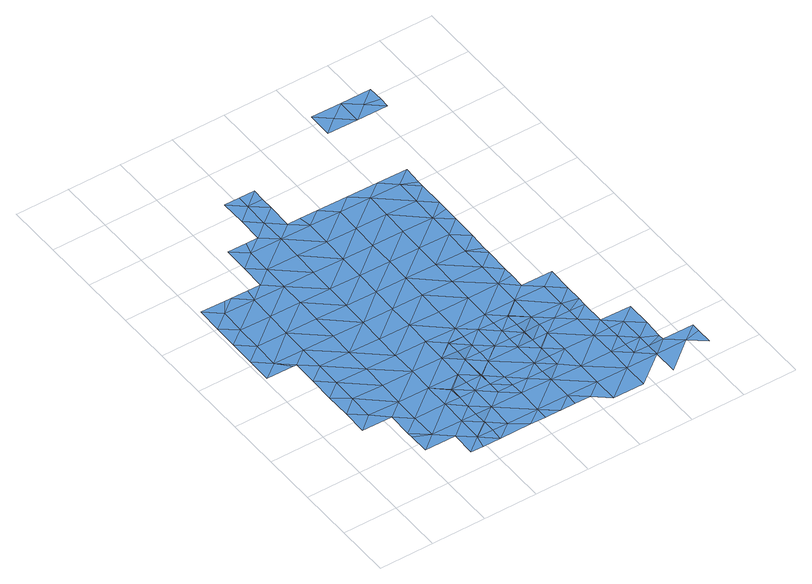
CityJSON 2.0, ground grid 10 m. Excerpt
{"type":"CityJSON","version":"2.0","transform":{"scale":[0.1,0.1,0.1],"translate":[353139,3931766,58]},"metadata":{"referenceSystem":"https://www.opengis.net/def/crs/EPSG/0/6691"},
"CityObjects":{
"waterbody1":{"type":"WaterBody","attributes":{"name":"3","class":"1140","function":"1","WaterBodyRiverFloodingRiskAttribute.description":"2","WaterBodyRiverFloodingRiskAttribute.rankOrg":"2","WaterBodyRiverFloodingRiskAttribute.adminType":"2","WaterBodyRiverFloodingRiskAttribute.scale":"L2"},"geometry":[{"type":"MultiSurface","lod":"1","boundaries":[[[0,1,2]],[[2,3,0]],[[0,4,1]],[[5,0,3]],[[0,6,4]],[[7,6,8]],[[7,4,6]],[[9,10,11]],[[9,12,10]],[[11,13,9]],[[11,8,13]],[[8,6,13]],[[14,6,0]],[[15,9,13]],[[0,5,14]],[[13,6,16]],[[17,14,5]],[[14,18,6]],[[19,15,13]],[[20,19,13]],[[20,13,16]],[[16,6,18]],[[17,21,14]],[[20,22,19]],[[22,23,19]],[[21,24,14]],[[25,16,18]],[[24,26,14]],[[27,18,14]],[[18,28,25]],[[27,28,18]],[[24,29,26]],[[27,14,26]],[[29,30,26]],[[31,28,27]],[[30,32,26]],[[26,32,27]],[[27,33,31]],[[34,32,30]],[[27,35,33]],[[35,27,32]],[[36,37,38]],[[36,33,37]],[[33,35,37]],[[38,39,40]],[[40,39,41]],[[32,42,35]],[[32,34,42]],[[41,43,44]],[[38,37,39]],[[34,45,42]],[[46,37,35]],[[43,41,39]],[[47,46,35]],[[47,35,42]],[[37,46,39]],[[39,48,43]],[[45,49,42]],[[50,47,42]],[[51,39,46]],[[49,50,42]],[[48,39,51]],[[52,46,47]],[[53,52,47]],[[47,50,53]],[[54,48,51]],[[55,56,46]],[[46,56,51]],[[55,46,52]],[[57,50,49]],[[51,58,54]],[[56,58,51]],[[59,49,60]],[[49,61,57]],[[49,59,61]],[[62,61,59]],[[63,62,59]],[[63,59,64]]]}]},
"waterbody2":{"type":"WaterBody","attributes":{"name":"3","class":"1140","function":"1","WaterBodyRiverFloodingRiskAttribute.description":"2","WaterBodyRiverFloodingRiskAttribute.rankOrg":"1","WaterBodyRiverFloodingRiskAttribute.adminType":"2","WaterBodyRiverFloodingRiskAttribute.scale":"L2"},"geometry":[{"type":"MultiSurface","lod":"1","boundaries":[[[65,66,67]],[[65,68,66]],[[69,68,65]],[[68,69,70]],[[71,70,69]],[[70,71,72]],[[72,71,73]],[[74,75,76]],[[71,75,74]],[[77,76,75]],[[77,75,78]],[[75,69,78]],[[79,80,81]],[[82,83,84]],[[85,82,86]],[[87,88,86]],[[89,90,87]],[[87,90,88]],[[88,91,92]],[[93,94,95]],[[94,93,96]],[[96,97,94]],[[98,94,97]],[[99,94,98]],[[100,99,98]],[[101,102,100]],[[103,102,101]],[[103,104,105]],[[104,106,105]],[[104,107,106]],[[104,108,107]],[[104,101,108]],[[109,108,101]],[[109,110,108]],[[110,109,111]],[[112,111,109]],[[112,113,111]],[[112,97,113]],[[114,113,97]],[[113,114,115]],[[114,116,115]],[[116,114,117]],[[114,118,117]],[[118,97,96]],[[119,91,120]],[[121,122,123]],[[121,124,122]],[[124,125,122]],[[126,127,125]],[[128,127,126]],[[128,129,127]],[[128,116,129]],[[116,130,129]],[[131,122,132]],[[132,122,127]],[[129,132,127]],[[128,126,133]],[[126,134,133]],[[134,135,133]],[[135,67,133]],[[133,66,128]],[[128,66,136]],[[66,137,136]],[[137,138,136]],[[137,139,138]],[[137,68,139]],[[68,140,139]],[[141,139,140]],[[142,139,141]],[[141,143,142]],[[141,80,143]],[[141,144,80]],[[144,145,80]],[[144,146,145]],[[140,146,144]],[[146,140,70]],[[146,147,145]],[[146,148,147]],[[146,72,148]],[[148,72,149]],[[150,119,120]],[[151,152,153]],[[154,155,151]],[[43,48,156]],[[157,158,159]],[[160,43,156]],[[43,160,44]],[[38,40,161]],[[162,38,161]],[[36,38,162]],[[161,40,41]],[[163,164,161]],[[159,165,157]],[[166,157,165]],[[166,165,167]],[[168,169,170]],[[171,172,173]],[[83,170,84]],[[83,168,170]],[[69,174,78]],[[119,92,91]],[[92,86,88]],[[86,92,85]],[[119,85,92]],[[175,85,119]],[[67,66,133]],[[137,66,68]],[[65,174,69]],[[68,70,140]],[[176,106,177]],[[177,106,178]],[[177,178,179]],[[179,178,180]],[[181,180,178]],[[182,180,181]],[[180,182,165]],[[165,182,170]],[[182,183,170]],[[183,182,184]],[[84,183,184]],[[79,84,184]],[[81,84,79]],[[81,82,84]],[[81,185,82]],[[81,80,185]],[[185,86,82]],[[185,87,86]],[[147,87,185]],[[147,89,87]],[[90,186,88]],[[88,186,91]],[[186,187,91]],[[91,187,120]],[[187,188,120]],[[188,150,120]],[[189,151,153]],[[151,189,190]],[[151,190,154]],[[173,172,191]],[[191,12,9]],[[11,10,192]],[[4,7,155]],[[127,122,125]],[[1,4,193]],[[33,36,162]],[[162,194,195]],[[23,194,196]],[[15,19,191]],[[194,23,22]],[[194,22,195]],[[20,195,22]],[[20,16,25]],[[20,25,195]],[[25,28,195]],[[31,33,162]],[[31,162,28]],[[28,162,195]],[[192,8,11]],[[9,15,191]],[[196,19,23]],[[19,196,191]],[[196,173,191]],[[69,75,71]],[[70,72,146]],[[73,149,72]],[[71,74,73]],[[197,196,194]],[[197,194,198]],[[164,198,194]],[[161,164,194]],[[162,161,194]],[[95,94,99]],[[98,97,112]],[[98,101,100]],[[104,103,101]],[[176,105,106]],[[106,107,178]],[[108,199,107]],[[101,98,112]],[[109,101,112]],[[110,199,108]],[[111,142,110]],[[138,111,113]],[[118,114,97]],[[113,115,138]],[[115,116,128]],[[130,116,117]],[[131,123,122]],[[175,172,85]],[[128,136,115]],[[115,136,138]],[[138,142,111]],[[139,142,138]],[[144,141,140]],[[110,142,143]],[[80,79,143]],[[145,185,80]],[[145,147,185]],[[148,89,147]],[[148,149,200]],[[148,200,201]],[[148,201,89]],[[48,202,156]],[[202,48,54]],[[54,203,202]],[[203,54,58]],[[203,204,202]],[[204,205,202]],[[159,202,205]],[[205,206,159]],[[207,206,205]],[[208,180,206]],[[206,180,159]],[[202,159,156]],[[158,156,159]],[[157,156,158]],[[209,156,157]],[[209,160,156]],[[210,41,44]],[[41,210,161]],[[210,163,161]],[[167,170,211]],[[169,211,170]],[[171,212,172]],[[168,172,212]],[[83,172,168]],[[83,85,172]],[[82,85,83]],[[175,191,172]],[[191,175,12]],[[12,175,10]],[[175,192,10]],[[192,175,152]],[[152,175,119]],[[152,119,150]],[[152,150,153]],[[151,192,152]],[[151,155,192]],[[155,8,192]],[[7,8,155]],[[1,193,2]],[[2,193,3]],[[193,213,3]],[[193,214,213]],[[193,154,214]],[[193,155,154]],[[4,155,193]],[[207,205,204]],[[179,180,208]],[[181,178,107]],[[182,181,184]],[[165,159,180]],[[165,170,167]],[[183,84,170]],[[199,181,107]],[[199,184,181]],[[143,199,110]],[[143,79,199]],[[199,79,184]]]}]},
"waterbody3":{"type":"WaterBody","attributes":{"name":"3","class":"1140","function":"1","WaterBodyRiverFloodingRiskAttribute.description":"2","WaterBodyRiverFloodingRiskAttribute.rankOrg":"2","WaterBodyRiverFloodingRiskAttribute.adminType":"2","WaterBodyRiverFloodingRiskAttribute.scale":"L2"},"geometry":[{"type":"MultiSurface","lod":"1","boundaries":[[[215,210,209]],[[163,215,164]],[[166,167,215]],[[211,169,216]],[[215,167,164]],[[216,198,211]],[[197,198,216]],[[171,216,212]],[[212,169,168]],[[171,173,216]],[[169,212,216]],[[216,173,197]],[[173,196,197]],[[198,164,211]],[[167,211,164]],[[166,215,157]],[[209,157,215]],[[209,210,160]],[[160,210,44]],[[163,210,215]]]}]},
"waterbody4":{"type":"WaterBody","attributes":{"name":"3","class":"1140","function":"1","WaterBodyRiverFloodingRiskAttribute.description":"2","WaterBodyRiverFloodingRiskAttribute.rankOrg":"1","WaterBodyRiverFloodingRiskAttribute.adminType":"2","WaterBodyRiverFloodingRiskAttribute.scale":"L2"},"geometry":[{"type":"MultiSurface","lod":"1","boundaries":[[[53,50,217]],[[217,50,57]],[[218,217,219]],[[57,219,217]],[[219,57,61]],[[56,220,221]],[[55,220,56]],[[52,220,55]],[[217,220,52]],[[218,220,217]],[[221,220,218]],[[217,52,53]]]}]},
"waterbody5":{"type":"WaterBody","attributes":{"name":"3","class":"1140","function":"1","WaterBodyRiverFloodingRiskAttribute.description":"2","WaterBodyRiverFloodingRiskAttribute.rankOrg":"1","WaterBodyRiverFloodingRiskAttribute.adminType":"2","WaterBodyRiverFloodingRiskAttribute.scale":"L2"},"geometry":[{"type":"MultiSurface","lod":"1","boundaries":[[[222,223,224]],[[225,222,224]],[[226,227,228]],[[229,230,226]],[[223,229,224]],[[224,229,228]],[[228,229,226]],[[230,227,226]],[[228,225,224]]]}]}
},
"vertices":[
[255,57,10],[227,80,10],[227,58,10],[226,35,10],[227,81,10],[283,34,11],[256,103,10],[227,104,9],[228,127,9],[229,173,8],[228,173,8],[228,150,9],[229,174,8],[257,150,9],[312,56,10],[257,173,9],[285,126,9],[311,33,11],[313,102,10],[285,173,9],[285,149,9],[339,33,11],[286,172,9],[286,173,9],[340,33,11],[313,126,9],[369,55,11],[369,101,10],[341,125,9],[368,33,11],[397,32,11],[370,125,9],[425,54,11],[398,124,10],[424,8,12],[426,100,10],[399,147,10],[427,147,10],[399,170,9],[427,193,9],[399,171,9],[399,193,9],[482,53,11],[428,216,9],[400,216,8],[481,7,12],[483,146,10],[483,99,11],[456,215,9],[539,52,12],[511,76,11],[484,192,10],[512,122,11],[511,99,11],[485,215,9],[512,146,10],[512,169,10],[539,75,11],[513,214,9],[595,52,12],[538,6,13],[567,75,12],[624,74,12],[624,59,12],[623,28,13],
[121,545,8],[150,568,8],[122,591,8],[149,521,8],[93,522,8],[92,476,8],[35,477,8],[35,431,8],[6,455,8],[7,500,8],[36,523,8],[8,547,8],[52,546,8],[65,546,8],[260,380,8],[204,381,8],[203,335,8],[202,289,8],[259,288,8],[260,334,8],[202,243,8],[146,290,8],[90,337,8],[89,291,8],[62,360,8],[61,315,8],[88,245,9],[145,244,8],[463,631,8],[434,609,8],[462,597,8],[407,632,8],[378,610,8],[434,563,8],[462,586,8],[461,539,8],[433,516,8],[461,521,8],[461,493,8],[432,470,8],[460,447,8],[431,424,8],[375,425,8],[375,471,8],[376,517,8],[319,472,8],[319,518,8],[377,564,8],[320,565,8],[321,611,8],[264,566,8],[264,612,8],[293,634,8],[349,633,8],[144,198,8],[87,199,9],[209,729,8],[209,705,8],[238,728,8],[181,729,8],[181,682,8],[180,636,8],[208,659,8],[208,613,8],[236,635,8],[260,635,8],[237,705,8],[237,682,8],[151,614,8],[158,636,8],[123,637,8],[207,567,8],[206,520,8],[263,519,8],[205,474,8],[149,475,8],[205,428,8],[262,473,8],[261,427,8],[148,429,8],[147,382,8],[91,430,8],[90,383,8],[34,384,8],[6,408,8],[115,175,8],[143,105,9],[143,152,8],[114,129,9],[171,81,9],[199,104,9],[428,239,8],[400,263,7],[401,263,7],[429,286,8],[400,217,8],[371,194,8],[370,148,9],[371,217,8],[343,217,8],[372,287,7],[372,263,7],[344,264,7],[287,265,7],[315,264,7],[316,287,7],[287,241,7],[258,242,8],[286,219,8],[96,545,8],[201,197,8],[459,413,8],[459,400,8],[431,378,8],[458,354,8],[430,332,8],[374,379,7],[373,333,7],[316,333,7],[317,380,7],[146,336,8],[60,268,8],[60,222,9],[59,176,9],[114,118,9],[114,82,9],[257,196,8],[200,151,9],[198,58,10],[314,195,8],[313,149,9],[286,218,8],[314,218,8],[342,217,8],[318,426,8],[5,361,8],[55,361,8],[485,238,8],[513,230,9],[514,261,8],[486,285,8],[457,308,8],[515,307,8],[458,335,8],[400,239,7],[399,216,8],[343,264,7],[287,264,7],[193,35,10],[170,36,10],
[372,240,7],[315,241,7],
[539,99,11],[568,121,11],[567,86,11],[540,145,10],[569,168,10],
[523,788,8],[523,816,8],[494,793,8],[522,769,8],[437,794,8],[409,771,8],[465,770,8],[466,816,8],[410,817,8]
]}
